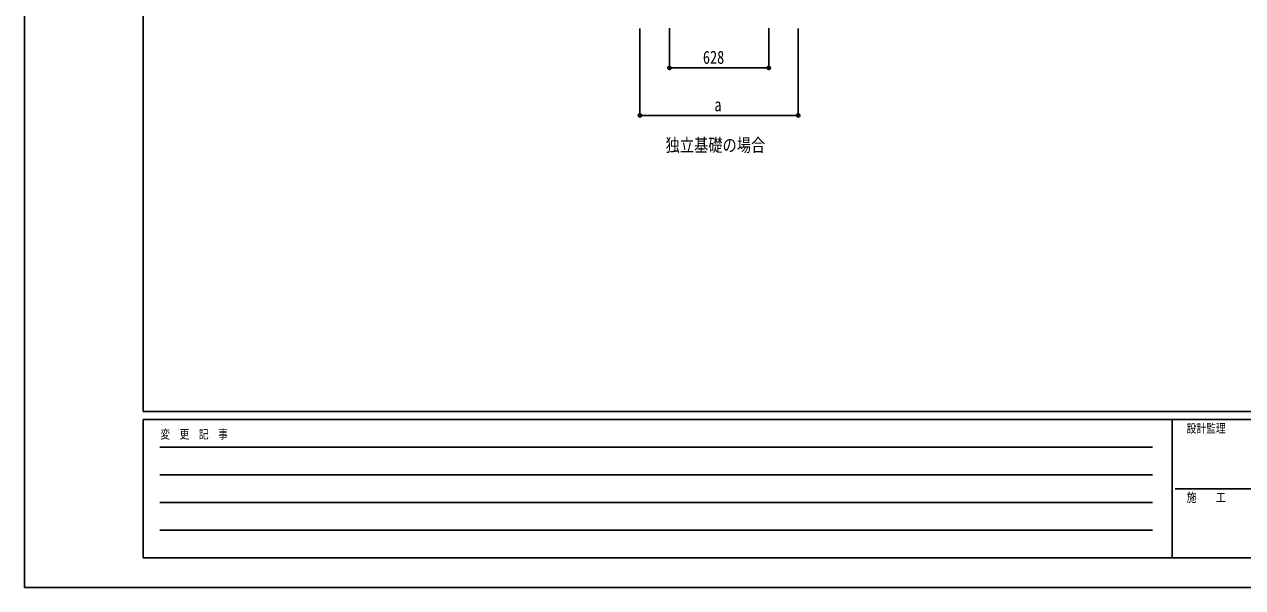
# Model space of a CAD drawing. Units: millimetres, scale not verified. Extents: x -10512 to 10512, y -7425 to 7425.
# Drawn here: x -10512 to -2817, y -7425 to -3866 of the extents above; entities that cross this region are included whole.
import ezdxf
from ezdxf.enums import TextEntityAlignment as Align

# ---------------------------------------------------------------- set-up
doc = ezdxf.new("R2010")
doc.units = ezdxf.units.MM
doc.header["$LTSCALE"] = 30
for name, color, linetype in [('0-3_USER1', 3, 'Continuous'), ('0-7_YKK_D', 6, 'Continuous'), ('0-8_YKK_ZWAK', 7, 'Continuous')]:
    doc.layers.add(name, color=color, linetype=linetype)
doc.styles.add('ＭＳ ゴシック', font='')
doc.styles.get('ＭＳ ゴシック').set_extended_font_data('MS Gothic')

msp = doc.modelspace()

# ---------------------------------------------------------------- linework, layer by layer
at = {"layer": '0-7_YKK_D'}
for p, q in [((-6624.42, -3891.74), (-6624.42, -4441.74)), ((-6438.42, -3890.74), (-6438.42, -4141.74)), ((-5810.42, -3890.74), (-5810.42, -4141.74)), ((-5624.42, -3891.74), (-5624.42, -4441.74)), ((-6438.42, -4140.74), (-5810.42, -4140.74)), ((-6624.42, -4440.74), (-5624.42, -4440.74))]:
    msp.add_line(p, q, dxfattribs=at)
for centre in [(-6438.42, -4140.74), (-5810.42, -4140.74), (-6624.42, -4440.74), (-5624.42, -4440.74)]:
    msp.add_circle(centre, 10.62, dxfattribs=at)
at = {"layer": '0-8_YKK_ZWAK'}
for p, q in [((-9762.45, -6312.5), (-9762.45, 6937.5)), ((9737.55, -6312.5), (-9762.45, -6312.5)), ((-3262.45, -6362.5), (-9762.45, -6362.5)), ((-9762.45, -7237.5), (-9762.45, -6362.5)), ((-3262.45, -6362.5), (-3262.45, -7237.5)), ((-12.45, -6362.5), (-3262.45, -6362.5)), ((-9656.2, -6537.5), (-3387.45, -6537.5)), ((-9656.2, -6712.5), (-3387.45, -6712.5)), ((-3243.7, -6800), (-12.45, -6800)), ((-9656.2, -6887.5), (-3387.45, -6887.5)), ((-9656.2, -7062.5), (-3387.45, -7062.5)), ((-9762.45, -7237.5), (-3262.45, -7237.5)), ((-3262.45, -7237.5), (-12.45, -7237.5))]:
    msp.add_line(p, q, dxfattribs=at)
msp.add_lwpolyline([(-10512.5, -7425), (10512.5, -7425), (10512.5, 7425), (-10512.5, 7425)], close=True, dxfattribs=at)

# ---------------------------------------------------------------- texts
at = {"layer": '0-3_USER1', "style": 'ＭＳ ゴシック', "width": 0.8}
msp.add_text('独立基礎の場合', height=82.48, dxfattribs=at).set_placement((-6462.56, -4694.79), align=Align.BOTTOM_LEFT)
at = {"layer": '0-7_YKK_D', "style": 'ＭＳ ゴシック', "width": 0.8}
for s, p in [('628', (-6226.42, -4139.74)), ('a', (-6154.42, -4439.74))]:
    msp.add_text(s, height=82.48, dxfattribs=at).set_placement(p, align=Align.BOTTOM_LEFT)
at = {"layer": '0-8_YKK_ZWAK', "style": 'ＭＳ ゴシック', "width": 0.8}
for s, p in [('設計監理', (-3170.78, -6462.5)), ('変  更  記  事', (-9653.28, -6500)), ('施\u3000\u3000工', (-3170.78, -6900))]:
    msp.add_text(s, height=54.99, dxfattribs=at).set_placement(p, align=Align.BOTTOM_LEFT)

doc.saveas('drawing.dxf')
